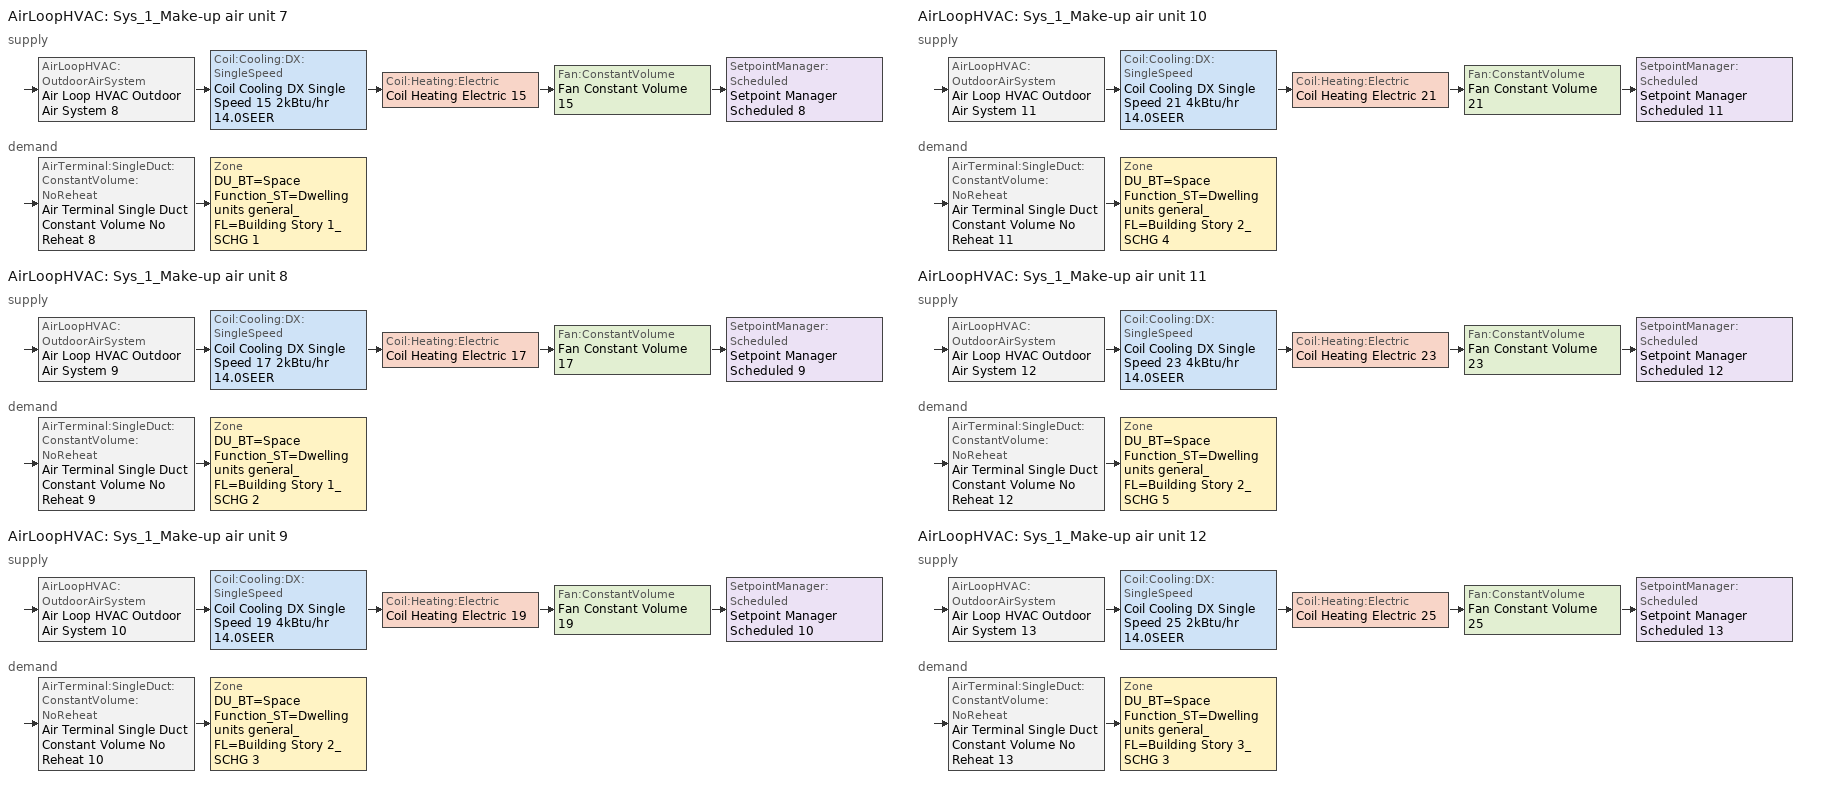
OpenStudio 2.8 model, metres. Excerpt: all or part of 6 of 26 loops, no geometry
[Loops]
AirLoopHVAC 'Sys_1_Make-up air unit 7'
 supply: AirLoopHVAC:OutdoorAirSystem 'Air Loop HVAC Outdoor Air System 8' > Coil:Cooling:DX:SingleSpeed 'Coil Cooling DX Single Speed 15 2kBtu/hr 14.0SEER' > Coil:Heating:Electric 'Coil Heating Electric 15' > Fan:ConstantVolume 'Fan Constant Volume 15' > SetpointManager:Scheduled 'Setpoint Manager Scheduled 8'
 demand: AirTerminal:SingleDuct:ConstantVolume:NoReheat 'Air Terminal Single Duct Constant Volume No Reheat 8' > Zone 'DU_BT=Space Function_ST=Dwelling units general_FL=Building Story 1_SCHG 1'
AirLoopHVAC 'Sys_1_Make-up air unit 8'
 supply: AirLoopHVAC:OutdoorAirSystem 'Air Loop HVAC Outdoor Air System 9' > Coil:Cooling:DX:SingleSpeed 'Coil Cooling DX Single Speed 17 2kBtu/hr 14.0SEER' > Coil:Heating:Electric 'Coil Heating Electric 17' > Fan:ConstantVolume 'Fan Constant Volume 17' > SetpointManager:Scheduled 'Setpoint Manager Scheduled 9'
 demand: AirTerminal:SingleDuct:ConstantVolume:NoReheat 'Air Terminal Single Duct Constant Volume No Reheat 9' > Zone 'DU_BT=Space Function_ST=Dwelling units general_FL=Building Story 1_SCHG 2'
AirLoopHVAC 'Sys_1_Make-up air unit 9'
 supply: AirLoopHVAC:OutdoorAirSystem 'Air Loop HVAC Outdoor Air System 10' > Coil:Cooling:DX:SingleSpeed 'Coil Cooling DX Single Speed 19 4kBtu/hr 14.0SEER' > Coil:Heating:Electric 'Coil Heating Electric 19' > Fan:ConstantVolume 'Fan Constant Volume 19' > SetpointManager:Scheduled 'Setpoint Manager Scheduled 10'
 demand: AirTerminal:SingleDuct:ConstantVolume:NoReheat 'Air Terminal Single Duct Constant Volume No Reheat 10' > Zone 'DU_BT=Space Function_ST=Dwelling units general_FL=Building Story 2_SCHG 3'
AirLoopHVAC 'Sys_1_Make-up air unit 10'
 supply: AirLoopHVAC:OutdoorAirSystem 'Air Loop HVAC Outdoor Air System 11' > Coil:Cooling:DX:SingleSpeed 'Coil Cooling DX Single Speed 21 4kBtu/hr 14.0SEER' > Coil:Heating:Electric 'Coil Heating Electric 21' > Fan:ConstantVolume 'Fan Constant Volume 21' > SetpointManager:Scheduled 'Setpoint Manager Scheduled 11'
 demand: AirTerminal:SingleDuct:ConstantVolume:NoReheat 'Air Terminal Single Duct Constant Volume No Reheat 11' > Zone 'DU_BT=Space Function_ST=Dwelling units general_FL=Building Story 2_SCHG 4'
AirLoopHVAC 'Sys_1_Make-up air unit 11'
 supply: AirLoopHVAC:OutdoorAirSystem 'Air Loop HVAC Outdoor Air System 12' > Coil:Cooling:DX:SingleSpeed 'Coil Cooling DX Single Speed 23 4kBtu/hr 14.0SEER' > Coil:Heating:Electric 'Coil Heating Electric 23' > Fan:ConstantVolume 'Fan Constant Volume 23' > SetpointManager:Scheduled 'Setpoint Manager Scheduled 12'
 demand: AirTerminal:SingleDuct:ConstantVolume:NoReheat 'Air Terminal Single Duct Constant Volume No Reheat 12' > Zone 'DU_BT=Space Function_ST=Dwelling units general_FL=Building Story 2_SCHG 5'
AirLoopHVAC 'Sys_1_Make-up air unit 12'
 supply: AirLoopHVAC:OutdoorAirSystem 'Air Loop HVAC Outdoor Air System 13' > Coil:Cooling:DX:SingleSpeed 'Coil Cooling DX Single Speed 25 2kBtu/hr 14.0SEER' > Coil:Heating:Electric 'Coil Heating Electric 25' > Fan:ConstantVolume 'Fan Constant Volume 25' > SetpointManager:Scheduled 'Setpoint Manager Scheduled 13'
 demand: AirTerminal:SingleDuct:ConstantVolume:NoReheat 'Air Terminal Single Duct Constant Volume No Reheat 13' > Zone 'DU_BT=Space Function_ST=Dwelling units general_FL=Building Story 3_SCHG 3'
[Sizing:Zone] Zone Cooling Design Supply Air Temperature Input Method=SupplyAirTemperature; Zone Cooling Design Supply Air Temperature {C}=13; Zone Cooling Design Supply Air Temperature Difference {deltaC}=11.11; Zone Heating Design Supply Air Temperature Input Method=SupplyAirTemperature; Zone Heating Design Supply Air Temperature {C}=43; Zone Heating Design Supply Air Temperature Difference {deltaC}=11.11; Zone Cooling Design Supply Air Humidity Ratio {kg-H2O/kg-air}=0.0085; Zone Heating Design Supply Air Humidity Ratio {kg-H2O/kg-air}=0.008; Zone Heating Sizing Factor=1.3; Zone Cooling Sizing Factor=1.1; Cooling Design Air Flow Method=DesignDay; Heating Design Air Flow Method=DesignDay; Account for Dedicated Outdoor Air System=No; Dedicated Outdoor Air System Control Strategy=NeutralSupplyAir; Dedicated Outdoor Air Low Setpoint Temperature for Design {C}=autosize; Dedicated Outdoor Air High Setpoint Temperature for Design {C}=autosize
DU_BT=Space Function_ST=Dwelling units general_FL=Building Story 1_SCHG 1; DU_BT=Space Function_ST=Dwelling units general_FL=Building Story 1_SCHG 2; DU_BT=Space Function_ST=Dwelling units general_FL=Building Story 2_SCHG 3; DU_BT=Space Function_ST=Dwelling units general_FL=Building Story 2_SCHG 4; DU_BT=Space Function_ST=Dwelling units general_FL=Building Story 2_SCHG 5; DU_BT=Space Function_ST=Dwelling units general_FL=Building Story 3_SCHG 3
[Zone equipment]
DU_BT=Space Function_ST=Dwelling units general_FL=Building Story 1_SCHG 1: DU_BT=Space Function_ST=Dwelling units general_FL=Building Story 1_SCHG 1 PTAC, Zone HVAC Baseboard Convective Electric 8, Air Terminal Single Duct Constant Volume No Reheat 8
DU_BT=Space Function_ST=Dwelling units general_FL=Building Story 1_SCHG 2: DU_BT=Space Function_ST=Dwelling units general_FL=Building Story 1_SCHG 2 PTAC, Zone HVAC Baseboard Convective Electric 9, Air Terminal Single Duct Constant Volume No Reheat 9
DU_BT=Space Function_ST=Dwelling units general_FL=Building Story 2_SCHG 3: DU_BT=Space Function_ST=Dwelling units general_FL=Building Story 2_SCHG 3 PTAC, Zone HVAC Baseboard Convective Electric 10, Air Terminal Single Duct Constant Volume No Reheat 10
DU_BT=Space Function_ST=Dwelling units general_FL=Building Story 2_SCHG 4: DU_BT=Space Function_ST=Dwelling units general_FL=Building Story 2_SCHG 4 PTAC, Zone HVAC Baseboard Convective Electric 11, Air Terminal Single Duct Constant Volume No Reheat 11
DU_BT=Space Function_ST=Dwelling units general_FL=Building Story 2_SCHG 5: DU_BT=Space Function_ST=Dwelling units general_FL=Building Story 2_SCHG 5 PTAC, Zone HVAC Baseboard Convective Electric 12, Air Terminal Single Duct Constant Volume No Reheat 12
DU_BT=Space Function_ST=Dwelling units general_FL=Building Story 3_SCHG 3: DU_BT=Space Function_ST=Dwelling units general_FL=Building Story 3_SCHG 3 PTAC, Zone HVAC Baseboard Convective Electric 13, Air Terminal Single Duct Constant Volume No Reheat 13
[AirLoopHVAC] Design Supply Air Flow Rate {m3/s}=AutoSize
Name | Availability Schedule
Sys_1_Make-up air unit 7 | Sys_1_Make-up air unit 7 Occ Sch
Sys_1_Make-up air unit 8 | Sys_1_Make-up air unit 8 Occ Sch
Sys_1_Make-up air unit 9 | Sys_1_Make-up air unit 9 Occ Sch
Sys_1_Make-up air unit 10 | Sys_1_Make-up air unit 10 Occ Sch
Sys_1_Make-up air unit 11 | Sys_1_Make-up air unit 11 Occ Sch
Sys_1_Make-up air unit 12 | Sys_1_Make-up air unit 12 Occ Sch
[Sizing:System] Type of Load to Size On=VentilationRequirement; Design Outdoor Air Flow Rate {m3/s}=Autosize; Central Heating Maximum System Air Flow Ratio=1; Preheat Design Temperature {C}=7; Preheat Design Humidity Ratio {kg-H2O/kg-Air}=0.008; Precool Design Temperature {C}=13; Precool Design Humidity Ratio {kg-H2O/kg-Air}=0.008; Central Cooling Design Supply Air Temperature {C}=13; Central Heating Design Supply Air Temperature {C}=43; Sizing Option=NonCoincident; 100% Outdoor Air in Cooling=Yes; 100% Outdoor Air in Heating=Yes; Central Cooling Design Supply Air Humidity Ratio {kg-H2O/kg-Air}=0.0085; Central Heating Design Supply Air Humidity Ratio {kg-H2O/kg-Air}=0.008; Cooling Design Air Flow Method=DesignDay; Cooling Design Air Flow Rate {m3/s}=0; Heating Design Air Flow Method=DesignDay; Heating Design Air Flow Rate {m3/s}=0; System Outdoor Air Method=ZoneSum; Zone Maximum Outdoor Air Fraction=1; Cooling Supply Air Flow Rate Per Floor Area {m3/s-m2}=0.00996765; Cooling Fraction of Autosized Cooling Supply Air Flow Rate=1; Cooling Supply Air Flow Rate Per Unit Cooling Capacity {m3/s-W}=3.94755e-05; Heating Supply Air Flow Rate Per Floor Area {m3/s-m2}=0.00996765; Heating Fraction of Autosized Heating Supply Air Flow Rate=1; Heating Fraction of Autosized Cooling Supply Air Flow Rate=1; Heating Supply Air Flow Rate Per Unit Heating Capacity {m3/s-W}=3.15882e-05; Cooling Design Capacity Method=CoolingDesignCapacity; Cooling Design Capacity {W}=autosize; Cooling Design Capacity Per Floor Area {W/m2}=234.7; Fraction of Autosized Cooling Design Capacity=1; Heating Design Capacity Method=HeatingDesignCapacity; Heating Design Capacity {W}=autosize; Heating Design Capacity Per Floor Area {W/m2}=157; Fraction of Autosized Heating Design Capacity=1; Central Cooling Capacity Control Method=OnOff
Sys_1_Make-up air unit 7; Sys_1_Make-up air unit 8; Sys_1_Make-up air unit 9; Sys_1_Make-up air unit 10; Sys_1_Make-up air unit 11; Sys_1_Make-up air unit 12
[Fan:ConstantVolume] Availability Schedule=Always On Discrete; Fan Total Efficiency=0.39975; Pressure Rise {Pa}=640; Maximum Flow Rate {m3/s}=AutoSize; Motor Efficiency=0.615
Fan Constant Volume 15; Fan Constant Volume 16; Fan Constant Volume 17; Fan Constant Volume 18; Fan Constant Volume 19; Fan Constant Volume 20; Fan Constant Volume 21; Fan Constant Volume 22; Fan Constant Volume 23; Fan Constant Volume 24; Fan Constant Volume 25; Fan Constant Volume 26
[Coil:Heating:Electric]
Name | Availability Schedule
Coil Heating Electric 15; Coil Heating Electric 17; Coil Heating Electric 19; Coil Heating Electric 21; Coil Heating Electric 23; Coil Heating Electric 25 | Always On Discrete
Coil Heating Electric 16; Coil Heating Electric 18; Coil Heating Electric 20; Coil Heating Electric 22; Coil Heating Electric 24; Coil Heating Electric 26 | ON_OFF_ALWAYS_OFF
[Coil:Cooling:DX:SingleSpeed] Availability Schedule=Always On Discrete; Rated Total Cooling Capacity {W}=autosize; Rated Sensible Heat Ratio=autosize; Rated Air Flow Rate {m3/s}=autosize; Rated Evaporator Fan Power Per Volume Flow Rate {W/(m3/s)}=773.3; Total Cooling Capacity Function of Temperature Curve=DXCOOL-NECB2011-REF-CAPFT; Total Cooling Capacity Function of Flow Fraction Curve=DXCOOL-NECB2011-REF-CAPFFLOW; Energy Input Ratio Function of Temperature Curve=DXCOOL-NECB2011-REF-COOLEIRFT; Energy Input Ratio Function of Flow Fraction Curve=DXCOOL-NECB2011-REF-COOLEIRFFLOW; Part Load Fraction Correlation Curve=DXCOOL-NECB2011-REF-COOLPLFFPLR; Condenser Type=AirCooled; Evaporative Condenser Effectiveness=0; Evaporative Condenser Air Flow Rate {m3/s}=Autosize; Evaporative Condenser Pump Rated Power Consumption {W}=Autosize; Crankcase Heater Capacity {W}=0; Maximum Outdoor Dry-Bulb Temperature for Crankcase Heater Operation {C}=0; Basin Heater Capacity {W/K}=0; Basin Heater Setpoint Temperature {C}=10
Name | Rated COP {W/W}
Coil Cooling DX Single Speed 15 2kBtu/hr 14.0SEER; Coil Cooling DX Single Speed 17 2kBtu/hr 14.0SEER; Coil Cooling DX Single Speed 19 4kBtu/hr 14.0SEER; Coil Cooling DX Single Speed 21 4kBtu/hr 14.0SEER; Coil Cooling DX Single Speed 23 4kBtu/hr 14.0SEER; Coil Cooling DX Single Speed 25 2kBtu/hr 14.0SEER | 4.11713
Coil Cooling DX Single Speed 16 10kBtu/hr 10.3EER | 3.56537
Coil Cooling DX Single Speed 18 5kBtu/hr 11.0EER; Coil Cooling DX Single Speed 22 5kBtu/hr 11.0EER | 3.80183
Coil Cooling DX Single Speed 20 12kBtu/hr 9.9EER | 3.4229
Coil Cooling DX Single Speed 24 11kBtu/hr 10.3EER | 3.54912
Coil Cooling DX Single Speed 26 13kBtu/hr 9.8EER | 3.40292
[Controller:OutdoorAir] Minimum Outdoor Air Flow Rate {m3/s}=autosize; Maximum Outdoor Air Flow Rate {m3/s}=Autosize; Economizer Control Type=NoEconomizer; Economizer Control Action Type=ModulateFlow; Economizer Maximum Limit Dry-Bulb Temperature {C}=28; Economizer Maximum Limit Enthalpy {J/kg}=64000; Economizer Minimum Limit Dry-Bulb Temperature {C}=-100; Lockout Type=NoLockout; Minimum Limit Type=FixedMinimum; High Humidity Control=No; Heat Recovery Bypass Control Type=BypassWhenWithinEconomizerLimits
Name | Minimum Outdoor Air Schedule | Controller Mechanical Ventilation
Controller Outdoor Air 8 | Sys_1_Make-up air unit 7 Occ Sch | Controller Mechanical Ventilation 8
Controller Outdoor Air 9 | Sys_1_Make-up air unit 8 Occ Sch | Controller Mechanical Ventilation 9
Controller Outdoor Air 10 | Sys_1_Make-up air unit 9 Occ Sch | Controller Mechanical Ventilation 10
Controller Outdoor Air 11 | Sys_1_Make-up air unit 10 Occ Sch | Controller Mechanical Ventilation 11
Controller Outdoor Air 12 | Sys_1_Make-up air unit 11 Occ Sch | Controller Mechanical Ventilation 12
Controller Outdoor Air 13 | Sys_1_Make-up air unit 12 Occ Sch | Controller Mechanical Ventilation 13
[Controller:MechanicalVentilation] Availability Schedule=Always On Discrete; System Outdoor Air Method=ZoneSum
Controller Mechanical Ventilation 8; Controller Mechanical Ventilation 9; Controller Mechanical Ventilation 10; Controller Mechanical Ventilation 11; Controller Mechanical Ventilation 12; Controller Mechanical Ventilation 13
[AirLoopHVAC:OutdoorAirSystem]
Name | Controller
Air Loop HVAC Outdoor Air System 8 | Controller Outdoor Air 8
Air Loop HVAC Outdoor Air System 9 | Controller Outdoor Air 9
Air Loop HVAC Outdoor Air System 10 | Controller Outdoor Air 10
Air Loop HVAC Outdoor Air System 11 | Controller Outdoor Air 11
Air Loop HVAC Outdoor Air System 12 | Controller Outdoor Air 12
Air Loop HVAC Outdoor Air System 13 | Controller Outdoor Air 13
[SetpointManager:Scheduled] Control Variable=Temperature
Name | Schedule
Setpoint Manager Scheduled 8 | Makeup-Air Unit Supply Air Temp 7
Setpoint Manager Scheduled 9 | Makeup-Air Unit Supply Air Temp 8
Setpoint Manager Scheduled 10 | Makeup-Air Unit Supply Air Temp 9
Setpoint Manager Scheduled 11 | Makeup-Air Unit Supply Air Temp 10
Setpoint Manager Scheduled 12 | Makeup-Air Unit Supply Air Temp 11
Setpoint Manager Scheduled 13 | Makeup-Air Unit Supply Air Temp 12
[ZoneHVAC:PackagedTerminalAirConditioner] Availability Schedule=Always On Discrete; Supply Air Flow Rate During Cooling Operation {m3/s}=Autosize; Supply Air Flow Rate During Heating Operation {m3/s}=Autosize; Supply Air Flow Rate When No Cooling or Heating is Needed {m3/s}=Autosize; Outdoor Air Flow Rate During Cooling Operation {m3/s}=1e-05; Outdoor Air Flow Rate During Heating Operation {m3/s}=1e-05; Outdoor Air Flow Rate When No Cooling or Heating is Needed {m3/s}=1e-05; Fan Placement=DrawThrough
Name | Supply Air Fan | Heating Coil | Cooling Coil
DU_BT=Space Function_ST=Dwelling units general_FL=Building Story 1_SCHG 1 PTAC | Fan Constant Volume 16 | Coil Heating Electric 16 | Coil Cooling DX Single Speed 16 10kBtu/hr 10.3EER
DU_BT=Space Function_ST=Dwelling units general_FL=Building Story 1_SCHG 2 PTAC | Fan Constant Volume 18 | Coil Heating Electric 18 | Coil Cooling DX Single Speed 18 5kBtu/hr 11.0EER
DU_BT=Space Function_ST=Dwelling units general_FL=Building Story 2_SCHG 3 PTAC | Fan Constant Volume 20 | Coil Heating Electric 20 | Coil Cooling DX Single Speed 20 12kBtu/hr 9.9EER
DU_BT=Space Function_ST=Dwelling units general_FL=Building Story 2_SCHG 4 PTAC | Fan Constant Volume 22 | Coil Heating Electric 22 | Coil Cooling DX Single Speed 22 5kBtu/hr 11.0EER
DU_BT=Space Function_ST=Dwelling units general_FL=Building Story 2_SCHG 5 PTAC | Fan Constant Volume 24 | Coil Heating Electric 24 | Coil Cooling DX Single Speed 24 11kBtu/hr 10.3EER
DU_BT=Space Function_ST=Dwelling units general_FL=Building Story 3_SCHG 3 PTAC | Fan Constant Volume 26 | Coil Heating Electric 26 | Coil Cooling DX Single Speed 26 13kBtu/hr 9.8EER
[ZoneHVAC:Baseboard:Convective:Electric] Availability Schedule=Always On Discrete; Nominal Capacity {W}=autosize; Efficiency=1
Zone HVAC Baseboard Convective Electric 8; Zone HVAC Baseboard Convective Electric 9; Zone HVAC Baseboard Convective Electric 10; Zone HVAC Baseboard Convective Electric 11; Zone HVAC Baseboard Convective Electric 12; Zone HVAC Baseboard Convective Electric 13
[AirTerminal:SingleDuct:ConstantVolume:NoReheat] Availability Schedule=Always On Discrete; Maximum Air Flow Rate {m3/s}=AutoSize
Air Terminal Single Duct Constant Volume No Reheat 8; Air Terminal Single Duct Constant Volume No Reheat 9; Air Terminal Single Duct Constant Volume No Reheat 10; Air Terminal Single Duct Constant Volume No Reheat 11; Air Terminal Single Duct Constant Volume No Reheat 12; Air Terminal Single Duct Constant Volume No Reheat 13
[Schedule:Ruleset]
Name | Default Day Schedule | Summer Design Day Schedule | Winter Design Day Schedule
ON_OFF_ALWAYS_OFF | Schedule Day 3
Makeup-Air Unit Supply Air Temp 7 | Makeup Air Unit Supply Air Temp Default 7
Makeup-Air Unit Supply Air Temp 8 | Makeup Air Unit Supply Air Temp Default 8
Makeup-Air Unit Supply Air Temp 9 | Makeup Air Unit Supply Air Temp Default 9
Makeup-Air Unit Supply Air Temp 10 | Makeup Air Unit Supply Air Temp Default 10
Makeup-Air Unit Supply Air Temp 11 | Makeup Air Unit Supply Air Temp Default 11
Makeup-Air Unit Supply Air Temp 12 | Makeup Air Unit Supply Air Temp Default 12
Sys_1_Make-up air unit 10 Occ Sch | Sys_1_Make-up air unit 10 Occ Sch Default | Sys_1_Make-up air unit 10 Occ Sch Summer Design Day | Sys_1_Make-up air unit 10 Occ Sch Winter Design Day
Sys_1_Make-up air unit 11 Occ Sch | Sys_1_Make-up air unit 11 Occ Sch Default | Sys_1_Make-up air unit 11 Occ Sch Summer Design Day | Sys_1_Make-up air unit 11 Occ Sch Winter Design Day
Sys_1_Make-up air unit 12 Occ Sch | Sys_1_Make-up air unit 12 Occ Sch Default | Sys_1_Make-up air unit 12 Occ Sch Summer Design Day | Sys_1_Make-up air unit 12 Occ Sch Winter Design Day
Sys_1_Make-up air unit 7 Occ Sch | Sys_1_Make-up air unit 7 Occ Sch Default | Sys_1_Make-up air unit 7 Occ Sch Summer Design Day | Sys_1_Make-up air unit 7 Occ Sch Winter Design Day
Sys_1_Make-up air unit 8 Occ Sch | Sys_1_Make-up air unit 8 Occ Sch Default | Sys_1_Make-up air unit 8 Occ Sch Summer Design Day | Sys_1_Make-up air unit 8 Occ Sch Winter Design Day
Sys_1_Make-up air unit 9 Occ Sch | Sys_1_Make-up air unit 9 Occ Sch Default | Sys_1_Make-up air unit 9 Occ Sch Summer Design Day | Sys_1_Make-up air unit 9 Occ Sch Winter Design Day
[Schedule:Day]
Schedule Day 3; wkdON_OFF_ALWAYS_OFF 1; satON_OFF_ALWAYS_OFF 1; sunON_OFF_ALWAYS_OFF 1: 1, 0, 0, 2, 0, 0, 3, 0, 0, 4, 0, 0, 5, 0, 0, 6, 0, 0, 7, 0, 0, 8, 0, 0, 9, 0, 0, 10, 0, 0, 11, 0, 0, 12, 0, 0, 13, 0, 0, 14, 0, 0, 15, 0, 0, 16, 0, 0, 17, 0, 0, 18, 0, 0, 19, 0, 0, 20, 0, 0, 21, 0, 0, 22, 0, 0, 23, 0, 0, 24, 0, 0
Makeup Air Unit Supply Air Temp Default 7; Makeup Air Unit Supply Air Temp Default 8; Makeup Air Unit Supply Air Temp Default 9; Makeup Air Unit Supply Air Temp Default 10; Makeup Air Unit Supply Air Temp Default 11; Makeup Air Unit Supply Air Temp Default 12: 24, 0, 20
Sys_1_Make-up air unit 10 Occ Sch Default; Sys_1_Make-up air unit 10 Occ Sch Winter Design Day; Sys_1_Make-up air unit 10 Occ Sch Summer Design Day; Sys_1_Make-up air unit 11 Occ Sch Default; Sys_1_Make-up air unit 11 Occ Sch Winter Design Day; Sys_1_Make-up air unit 11 Occ Sch Summer Design Day; Sys_1_Make-up air unit 12 Occ Sch Default; Sys_1_Make-up air unit 12 Occ Sch Winter Design Day; Sys_1_Make-up air unit 12 Occ Sch Summer Design Day; Sys_1_Make-up air unit 7 Occ Sch Default; Sys_1_Make-up air unit 7 Occ Sch Winter Design Day; Sys_1_Make-up air unit 7 Occ Sch Summer Design Day; Sys_1_Make-up air unit 8 Occ Sch Default; Sys_1_Make-up air unit 8 Occ Sch Winter Design Day; Sys_1_Make-up air unit 8 Occ Sch Summer Design Day; Sys_1_Make-up air unit 9 Occ Sch Default; Sys_1_Make-up air unit 9 Occ Sch Winter Design Day; Sys_1_Make-up air unit 9 Occ Sch Summer Design Day: 24, 0, 1
[Schedule:Rule] Schedule Ruleset=ON_OFF_ALWAYS_OFF; Date Specification Type=DateRange; Start Month=1; Start Day=1; End Month=12; End Day=31
Name | Rule Order | Day Schedule | Apply Sunday | Apply Monday | Apply Tuesday | Apply Wednesday | Apply Thursday | Apply Friday | Apply Saturday
wkdON_OFF_ALWAYS_OFF rule | 2 | wkdON_OFF_ALWAYS_OFF 1 | No | Yes | Yes | Yes | Yes | Yes | No
satON_OFF_ALWAYS_OFFrule | 1 | satON_OFF_ALWAYS_OFF 1 | No | No | No | No | No | No | Yes
sunON_OFF_ALWAYS_OFFrule | 0 | sunON_OFF_ALWAYS_OFF 1 | Yes | No | No | No | No | No | No
[Schedule:Constant]
Always On Discrete: Value=1
[Curve:Biquadratic] Minimum Value of x=13; Maximum Value of x=24; Minimum Value of y=24; Maximum Value of y=46
Name | Coefficient1 Constant | Coefficient2 x | Coefficient3 x**2 | Coefficient4 y | Coefficient5 y**2 | Coefficient6 x*y
DXCOOL-NECB2011-REF-CAPFT | 0.867905 | 0.0142459 | 0.00055436 | -0.0075575 | 3.3e-05 | -0.0001918
DXCOOL-NECB2011-REF-COOLEIRFT | 0.116936 | 0.0284933 | -0.0004112 | 0.0214108 | 0.00016103 | -0.0006791
[Curve:Quadratic] Coefficient1 Constant=1; Coefficient2 x=0; Coefficient3 x**2=0; Minimum Value of x=0; Maximum Value of x=1
DXCOOL-NECB2011-REF-CAPFFLOW; DXCOOL-NECB2011-REF-COOLEIRFFLOW
[Curve:Cubic]
DXCOOL-NECB2011-REF-COOLPLFFPLR: Coefficient1 Constant=0.0277; Coefficient2 x=4.9151; Coefficient3 x**2=-8.184; Coefficient4 x**3=4.2702; Minimum Value of x=0.7; Maximum Value of x=1
